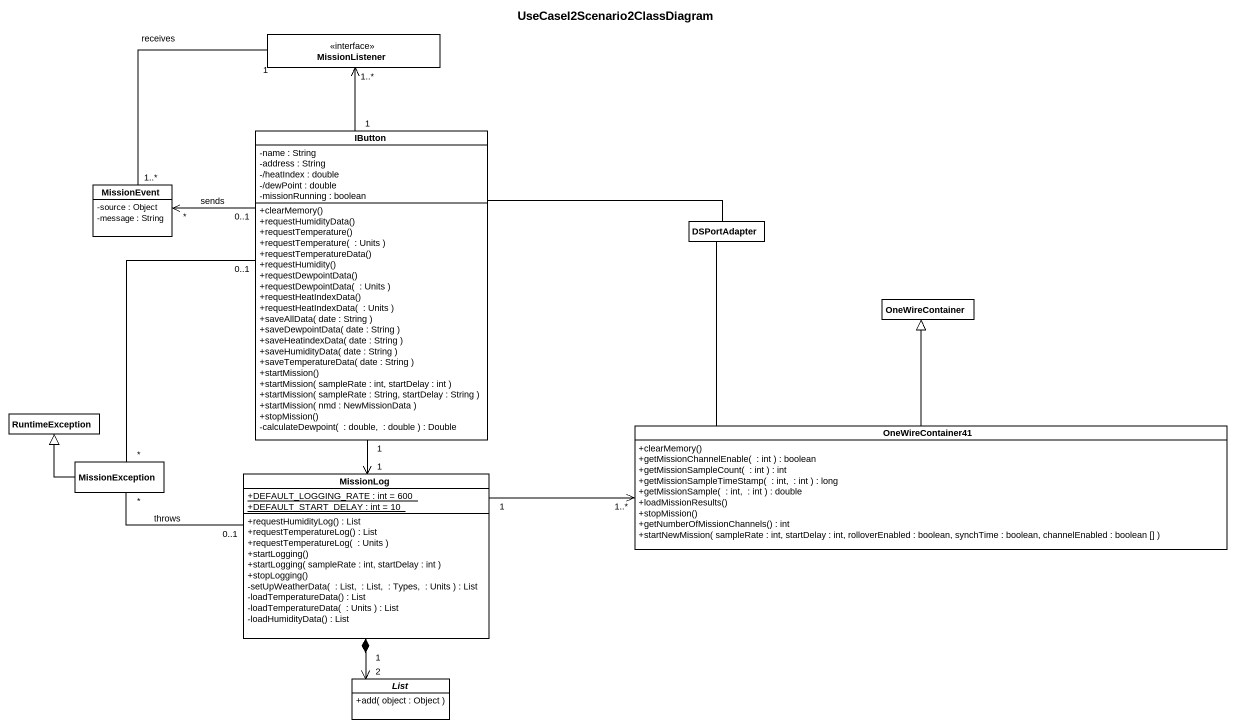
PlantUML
@startuml
title UseCaseI2Scenario2ClassDiagram
hide circle
hide empty members
skinparam classAttributeIconSize 0
interface MissionListener
class IButton {
  -name : String
  -address : String
  -/heatIndex : double
  -/dewPoint : double
  -missionRunning : boolean
  +clearMemory()
  +requestHumidityData()
  +requestTemperature()
  +requestTemperature(  : Units )
  +requestTemperatureData()
  +requestHumidity()
  +requestDewpointData()
  +requestDewpointData(  : Units )
  +requestHeatIndexData()
  +requestHeatIndexData(  : Units )
  +saveAllData( date : String )
  +saveDewpointData( date : String )
  +saveHeatindexData( date : String )
  +saveHumidityData( date : String )
  +saveTemperatureData( date : String )
  +startMission()
  +startMission( sampleRate : int, startDelay : int )
  +startMission( sampleRate : String, startDelay : String )
  +startMission( nmd : NewMissionData )
  +stopMission()
  -calculateDewpoint(  : double,  : double ) : Double
}
class MissionEvent {
  -source : Object
  -message : String
}
class DSPortAdapter
class OneWireContainer
class RuntimeException
class OneWireContainer41 {
  +clearMemory()
  +getMissionChannelEnable(  : int ) : boolean
  +getMissionSampleCount(  : int ) : int
  +getMissionSampleTimeStamp(  : int,  : int ) : long
  +getMissionSample(  : int,  : int ) : double
  +loadMissionResults()
  +stopMission()
  +getNumberOfMissionChannels() : int
  +startNewMission( sampleRate : int, startDelay : int, rolloverEnabled : boolean, synchTime : boolean, channelEnabled : boolean [] )
}
class MissionException
class MissionLog {
  {static} +DEFAULT_LOGGING_RATE : int = 600
  {static} +DEFAULT_START_DELAY : int = 10
  +requestHumidityLog() : List
  +requestTemperatureLog() : List
  +requestTemperatureLog(  : Units )
  +startLogging()
  +startLogging( sampleRate : int, startDelay : int )
  +stopLogging()
  -setUpWeatherData(  : List,  : List,  : Types,  : Units ) : List
  -loadTemperatureData() : List
  -loadTemperatureData(  : Units ) : List
  -loadHumidityData() : List
}
abstract class List {
  +add( object : Object )
}
IButton "1" -up-> "1..*" MissionListener
IButton "0..1" -left-> "*" MissionEvent : sends
IButton -right- DSPortAdapter
IButton "0..1" -- "*" MissionException
IButton "1" --> "1" MissionLog
MissionEvent "1..*" -up- "1" MissionListener : receives
DSPortAdapter -- OneWireContainer41
OneWireContainer41 -up-|> OneWireContainer
MissionException -up-|> RuntimeException
MissionLog "1" -right-> "1..*" OneWireContainer41
MissionLog "0..1" -left- "*" MissionException : throws
MissionLog "1" *--> "2" List
@enduml
